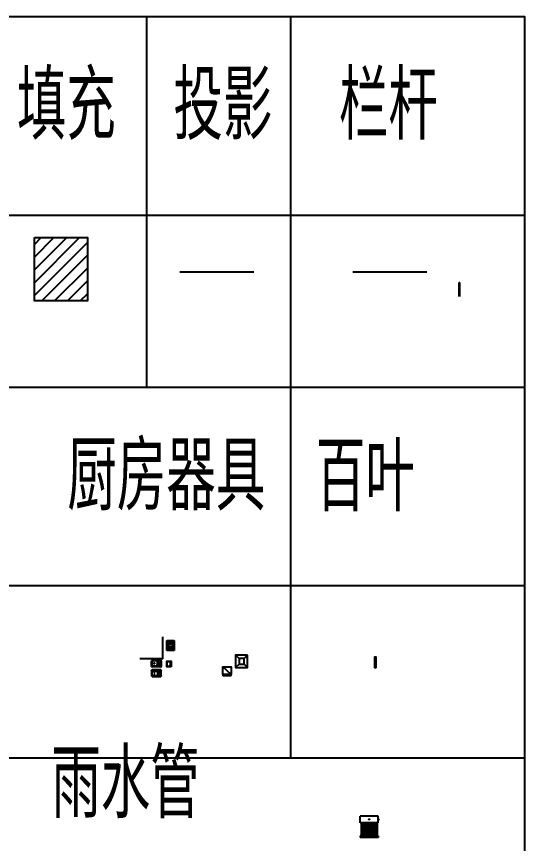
# Model space of a CAD drawing. Extents: x -4747 to 1060961, y -766984 to 396631.
# Drawn here: x 77920 to 113556, y 136373 to 194408 of the extents above; entities that cross this region are included whole.
import ezdxf

# ---------------------------------------------------------------- set-up
doc = ezdxf.new("R2010")
doc.units = 0
doc.header["$LTSCALE"] = 1000
doc.header["$MEASUREMENT"] = 0
for name, color, linetype in [('1-百页', 253, 'CONTINUOUS'), ('AXIS-1', 3, 'CONTINUOUS'), ('AXIS_TEXT', 7, 'CONTINUOUS'), ('GROUND', 2, 'CONTINUOUS'), ('JJ', 86, 'CONTINUOUS'), ('PUB_TEXT', 7, 'CONTINUOUS'), ('剖面填充', 147, 'CONTINUOUS'), ('厨房器具', 109, 'CONTINUOUS'), ('屋面', 4, 'CONTINUOUS'), ('投影', 8, 'CONTINUOUS'), ('栏杆', 56, 'CONTINUOUS'), ('窗户', 140, 'CONTINUOUS')]:
    doc.layers.add(name, color=color, linetype=linetype)
doc.styles.add('DIM_FONT', font='SIMPLEX', dxfattribs={"width": 0.7, "bigfont": 'GBCBIG'})
doc.styles.get("Standard").update_dxf_attribs({"font": 'gbenor.shx', "bigfont": 'gbcbig.shx'})

# ---------------------------------------------------------------- blocks, each defined once
blk = doc.blocks.new('A$C40C4463C')
at = {"layer": '厨房器具'}
for p, q in [((0, 700), (500, 700)), ((0, 0), (0, 700)), ((387, 673), (44, 673)), ((44, 673), (44, 51)), ((68, 630), (52, 630)), ((52, 630), (52, 566)), ((78, 641), (66, 641)), ((68, 566), (68, 630)), ((100, 673), (100, 51)), ((387, 51), (387, 673)), ((500, 700), (500, 0)), ((500, 0), (0, 0)), ((44, 51), (387, 51)), ((52, 566), (68, 566)), ((68, 157), (52, 157)), ((52, 157), (52, 93)), ((52, 93), (68, 93)), ((77, 549), (66, 549)), ((78, 168), (66, 168)), ((77, 76), (66, 76)), ((68, 93), (68, 157))]:
    blk.add_line(p, q, dxfattribs=at)
for points in [[(66, 549, 0.259034), (70, 551, 0.076276), (75, 563, 0.036515), (77, 576, 0.026615), (78, 595, 0.026615), (77, 614, 0.036515), (75, 627, 0.076276), (70, 639, 0.259034), (66, 641, 0.259034), (63, 639, 0.056762), (59, 630, 0.036515)], [(77, 549, 0.259034), (80, 551, 0.076276), (85, 563, 0.036515), (88, 576, 0.026615), (89, 595, 0.026615), (88, 614, 0.036515), (85, 627, 0.076276), (80, 639, 0.259034), (77, 641, 0.078462), (76, 641, 0.056762)], [(57, 566, 0.008736), (58, 563, 0.076276), (63, 551, 0.259034), (66, 549, 0.259034)], [(57, 93, 0.008736), (58, 90, 0.076276), (63, 78, 0.259034), (66, 76, 0.259034)], [(66, 76, 0.259034), (70, 78, 0.076276), (75, 90, 0.036515), (77, 103, 0.026615), (78, 122, 0.026615), (77, 141, 0.036515), (75, 154, 0.076276), (70, 166, 0.259034), (66, 168, 0.259034), (63, 166, 0.056762), (59, 157, 0.036515)], [(77, 76, 0.259034), (80, 78, 0.076276), (85, 90, 0.036515), (88, 103, 0.026615), (89, 122, 0.026615), (88, 141, 0.036515), (85, 154, 0.076276), (80, 166, 0.259034), (77, 168, 0.078462), (76, 168, 0.056762)]]:
    blk.add_lwpolyline(points, format="xyb", dxfattribs=at)
for centre, radius in [((241, 508), 82.5), ((241, 216), 82.5), ((241, 508), 31.6), ((241, 216), 31.6)]:
    blk.add_circle(centre, radius, dxfattribs=at)
blk = doc.blocks.new('新块')
at = {"layer": '厨房器具'}
for p, q in [((49501, 180779), (49501, 181168)), ((49532, 181199), (50146, 181199)), ((49532, 181107), (49532, 180892)), ((49859, 181168), (49594, 181168)), ((49921, 180892), (49921, 181107)), ((49962, 181107), (49962, 180892)), ((50084, 181168), (50023, 181168)), ((50146, 180892), (50146, 181107)), ((50176, 181168), (50176, 180779)), ((50146, 180749), (49532, 180749)), ((49594, 180831), (50099, 180831)), ((49808, 180808), (50069, 180911)), ((49837, 180797), (49851, 180805)), ((50086, 180921), (49857, 180836)), ((50023, 180831), (50084, 180831)), ((50069, 180911), (50086, 180921))]:
    blk.add_line(p, q, dxfattribs=at)
for centre, radius in [((49697, 180999), 25.6), ((49900, 180800), 20.5), ((49982, 180800), 20.5), ((50027, 180999), 25.6), ((50078, 180800), 20.5)]:
    blk.add_circle(centre, radius, dxfattribs=at)
for centre, radius, start, end in [((49532, 181168), 30.7, 90.00078, 180.00078), ((49594, 181107), 61.4, 90.00078, 180.00078), ((49859, 181107), 61.4, 0.00078, 90.00078), ((50023, 181107), 61.4, 90.00078, 180.00078), ((50084, 181107), 61.4, 0.00078, 90.00078), ((50146, 181168), 30.7, 0.00078, 90.00078), ((49532, 180779), 30.7, 180.00078, 270.00078), ((49594, 180892), 61.4, 180.00078, 270.00078), ((49827, 180815), 20.5, 200.53846, 300.00078), ((49841, 180823), 20.5, 300.00078, 39.46311), ((49859, 180892), 61.4, 270.00078, 0.00078), ((50023, 180892), 61.4, 180.00078, 270.00078), ((50084, 180892), 61.4, 270.00078, 0.00078), ((50146, 180779), 30.7, 270.00078, 0.00078)]:
    blk.add_arc(centre, radius, start, end, dxfattribs=at)
at = {"layer": '厨房器具', "style": 'DIM_FONT', "width": 0.8, "flags": 9}
for tag in ['XSIZE', 'YSIZE']:
    blk.add_attdef(tag, (49839, 180749), '', height=0.5, rotation=90.00078, dxfattribs=at)
blk = doc.blocks.new('新块1')
at = {"layer": '厨房器具'}
blk.add_hatch(color=256, dxfattribs=at).paths.add_polyline_path([(50857, 180779), (50597, 180779), (50812, 180833), (50857, 181119)])
for p, q in [((50812, 180833), (50857, 181119)), ((50597, 180779), (50812, 180833))]:
    blk.add_line(p, q, dxfattribs=at)
for points in [[(50887, 180749), (50567, 180749), (50567, 181149), (50887, 181149)], [(50857, 180779), (50597, 180779), (50597, 181119), (50857, 181119)]]:
    blk.add_lwpolyline(points, close=True, dxfattribs=at)
blk = doc.blocks.new('A$C0FD967E7')
at = {"layer": '厨房器具'}
blk.add_line((600, 73), (0, 623), dxfattribs=at)
blk.add_lwpolyline([(600, 73), (0, 73), (0, 623), (600, 623)], close=True, dxfattribs=at)
blk.add_lwpolyline([(600, 50), (0, 50), (0, 50, 0.414214), (50, 0), (550, 0, 0.414214), (600, 50)], format="xyb", close=True, dxfattribs=at)
blk = doc.blocks.new('A$C455F0483')
at = {"layer": '厨房器具'}
for p, q in [((0, 880), (240, 640)), ((590, 640), (830, 880)), ((240, 240), (0, 0)), ((590, 240), (830, 0))]:
    blk.add_line(p, q, dxfattribs=at)
for points in [[(830, 880), (0, 880), (0, 0), (830, 0)], [(590, 640), (240, 640), (240, 240), (590, 240)]]:
    blk.add_lwpolyline(points, close=True, dxfattribs=at)
blk = doc.blocks.new('新块Q18')
at = {"layer": 'JJ'}
for p, q in [((348710, 256487), (347210, 256487)), ((347210, 255937), (347210, 256487)), ((348710, 255937), (347210, 255937)), ((347302, 255937), (347302, 254795)), ((347371, 255937), (347371, 254795)), ((347441, 255937), (347441, 254795)), ((347510, 255937), (347510, 254795)), ((347579, 255937), (347579, 254795)), ((347648, 255937), (347648, 254795)), ((347718, 255937), (347718, 254795)), ((347787, 255937), (347787, 254795)), ((347856, 255937), (347856, 254795)), ((347925, 255937), (347925, 254795)), ((347994, 255937), (347994, 254795)), ((348064, 255937), (348064, 254795)), ((348133, 255937), (348133, 254795)), ((348202, 255937), (348202, 254795)), ((348271, 255937), (348271, 254795)), ((348341, 255937), (348341, 254795)), ((348410, 255937), (348410, 254795)), ((348479, 255937), (348479, 254795)), ((348548, 255937), (348548, 254795)), ((348618, 255937), (348618, 254795)), ((348710, 255937), (348710, 256487)), ((348710, 256224), (348779, 256224)), ((348710, 256201), (348779, 256201)), ((348779, 256201), (348779, 256224)), ((347302, 254853), (347233, 254853)), ((347233, 254853), (347233, 254737)), ((348687, 254737), (347233, 254737)), ((347371, 254795), (347302, 254795)), ((347441, 254853), (347371, 254853)), ((347510, 254795), (347441, 254795)), ((347579, 254853), (347510, 254853)), ((347648, 254795), (347579, 254795)), ((347718, 254853), (347648, 254853)), ((347787, 254795), (347718, 254795)), ((347856, 254853), (347787, 254853)), ((347925, 254795), (347856, 254795)), ((347994, 254853), (347925, 254853)), ((348064, 254795), (347994, 254795)), ((348133, 254853), (348064, 254853)), ((348202, 254795), (348133, 254795)), ((348271, 254853), (348202, 254853)), ((348341, 254795), (348271, 254795)), ((348410, 254853), (348341, 254853)), ((348479, 254795), (348410, 254795)), ((348548, 254853), (348479, 254853)), ((348618, 254795), (348548, 254795)), ((348687, 254853), (348618, 254853)), ((348687, 254853), (348687, 254737))]:
    blk.add_line(p, q, dxfattribs=at)
for radius in [23.1, 17.3]:
    blk.add_circle((347960, 256212), radius, dxfattribs=at)
blk = doc.blocks.new('A$C5DF00746')
at = {"layer": 'GROUND', "xscale": 0.8550000004470348, "yscale": 0.8549999999959255, "zscale": 0.855, "rotation": 4.588329716170847e-11}
blk.add_blockref('新块Q18', (-296864, -217800), dxfattribs=at)

msp = doc.modelspace()

# ---------------------------------------------------------------- hatches: boundary and pattern name
at = {"layer": '1-百页'}
h = msp.add_hatch(dxfattribs=at)
h.set_pattern_fill('ANSI32', color=256, scale=20, style=0)
h.set_pattern_definition([(45, (51214.69, 345212.95), (-67.35192, 67.35192), []), (45, (51259.59, 345212.95), (-67.35192, 67.35192), [])])
h.paths.add_polyline_path([(103067.7, 148697), (103117.7, 148697), (103117.7, 149477), (103067.7, 149477)])
at = {"layer": '剖面填充'}
h = msp.add_hatch(dxfattribs=at)
h.set_pattern_fill('ANSI31', color=256, scale=400, style=0)
h.set_pattern_definition([(45, (-285644.9, 11162.6), (-449.0128, 449.0128), [])])
h.paths.add_polyline_path([(79177.5, 174444.6), (82899.1, 174444.6), (82899.1, 178888.9), (79177.5, 178888.9)])

# ---------------------------------------------------------------- linework, layer by layer
at = {"layer": '1-百页'}
msp.add_lwpolyline([(103117.7, 148697), (103067.7, 148697), (103067.7, 149477), (103117.7, 149477)], close=True, dxfattribs=at)
at = {"layer": 'AXIS_TEXT'}
msp.add_lwpolyline([(-4747, 194407.5), (113556.3, 194407.5), (113556.3, 62775), (-4747, 62775)], close=True, dxfattribs=at)
for points in [[(87034.3, 194407.5), (87034.3, 168394.8)], [(97152.9, 194407.5), (97152.9, 168394.8)], [(-4747, 180478.8), (113556.3, 180478.8)], [(-4747, 168394.8), (113556.3, 168394.8)], [(97152.9, 168394.8), (97152.9, 142382)], [(-4747, 154466.1), (113556.3, 154466.1)], [(-4747, 142382), (113556.3, 142382)]]:
    msp.add_lwpolyline(points, dxfattribs=at)
at = {"layer": '厨房器具'}
msp.add_lwpolyline([(86579.5, 149365.4), (88179.5, 149365.5), (88179.5, 150865.5)], dxfattribs=at)
at = {"layer": '投影'}
msp.add_line((89377.7, 176479.1), (94577.7, 176479.1), dxfattribs=at)
at = {"layer": '栏杆'}
for p, q in [((101505.1, 176479.1), (106705.1, 176479.1)), ((108967.6, 175750.7), (109027.6, 175750.7)), ((108967.6, 175690.7), (108967.6, 175750.7)), ((108967.6, 175690.7), (109027.6, 175690.7)), ((108982.6, 174750.7), (108982.6, 175690.7)), ((109012.6, 174750.7), (109012.6, 175690.7)), ((109027.6, 175690.7), (109027.6, 175750.7))]:
    msp.add_line(p, q, dxfattribs=at)
at = {"layer": '窗户'}
msp.add_lwpolyline([(79177.5, 178888.9), (82899.1, 178888.9), (82899.1, 174444.6), (79177.5, 174444.6)], close=True, dxfattribs=at)

# ---------------------------------------------------------------- block references
at = {"layer": 'AXIS-1'}
msp.add_blockref('A$C5DF00746', (102018.9, 136802.2), dxfattribs=at)
at = {"layer": '厨房器具'}
for name, p in [('A$C40C4463C', (88471.8, 149923.1)), ('新块', (37892.8, -31983.2)), ('新块1', (37892.8, -31983.2)), ('A$C0FD967E7', (92383.1, 148151.8))]:
    msp.add_blockref(name, p, dxfattribs=at)
at = {"layer": '厨房器具', "xscale": -1, "rotation": 180}
msp.add_blockref('新块', (37892.8, 329299.7), dxfattribs=at)
at = {"layer": '屋面'}
msp.add_blockref('A$C455F0483', (93292.9, 148717.4), dxfattribs=at)

# ---------------------------------------------------------------- texts
at = {"layer": 'PUB_TEXT'}
for s, p in [('填充', (77945.7, 185757.9)), ('投影', (88929.8, 185757.9)), ('栏杆', (100539.7, 185757.9)), ('厨房器具', (81482.6, 159745.2)), ('百叶', (98920.1, 159689.7)), ('雨水管', (80356.7, 138152.6))]:
    msp.add_text(s, height=4822.7, dxfattribs=at).set_placement(p)

doc.saveas('drawing.dxf')
